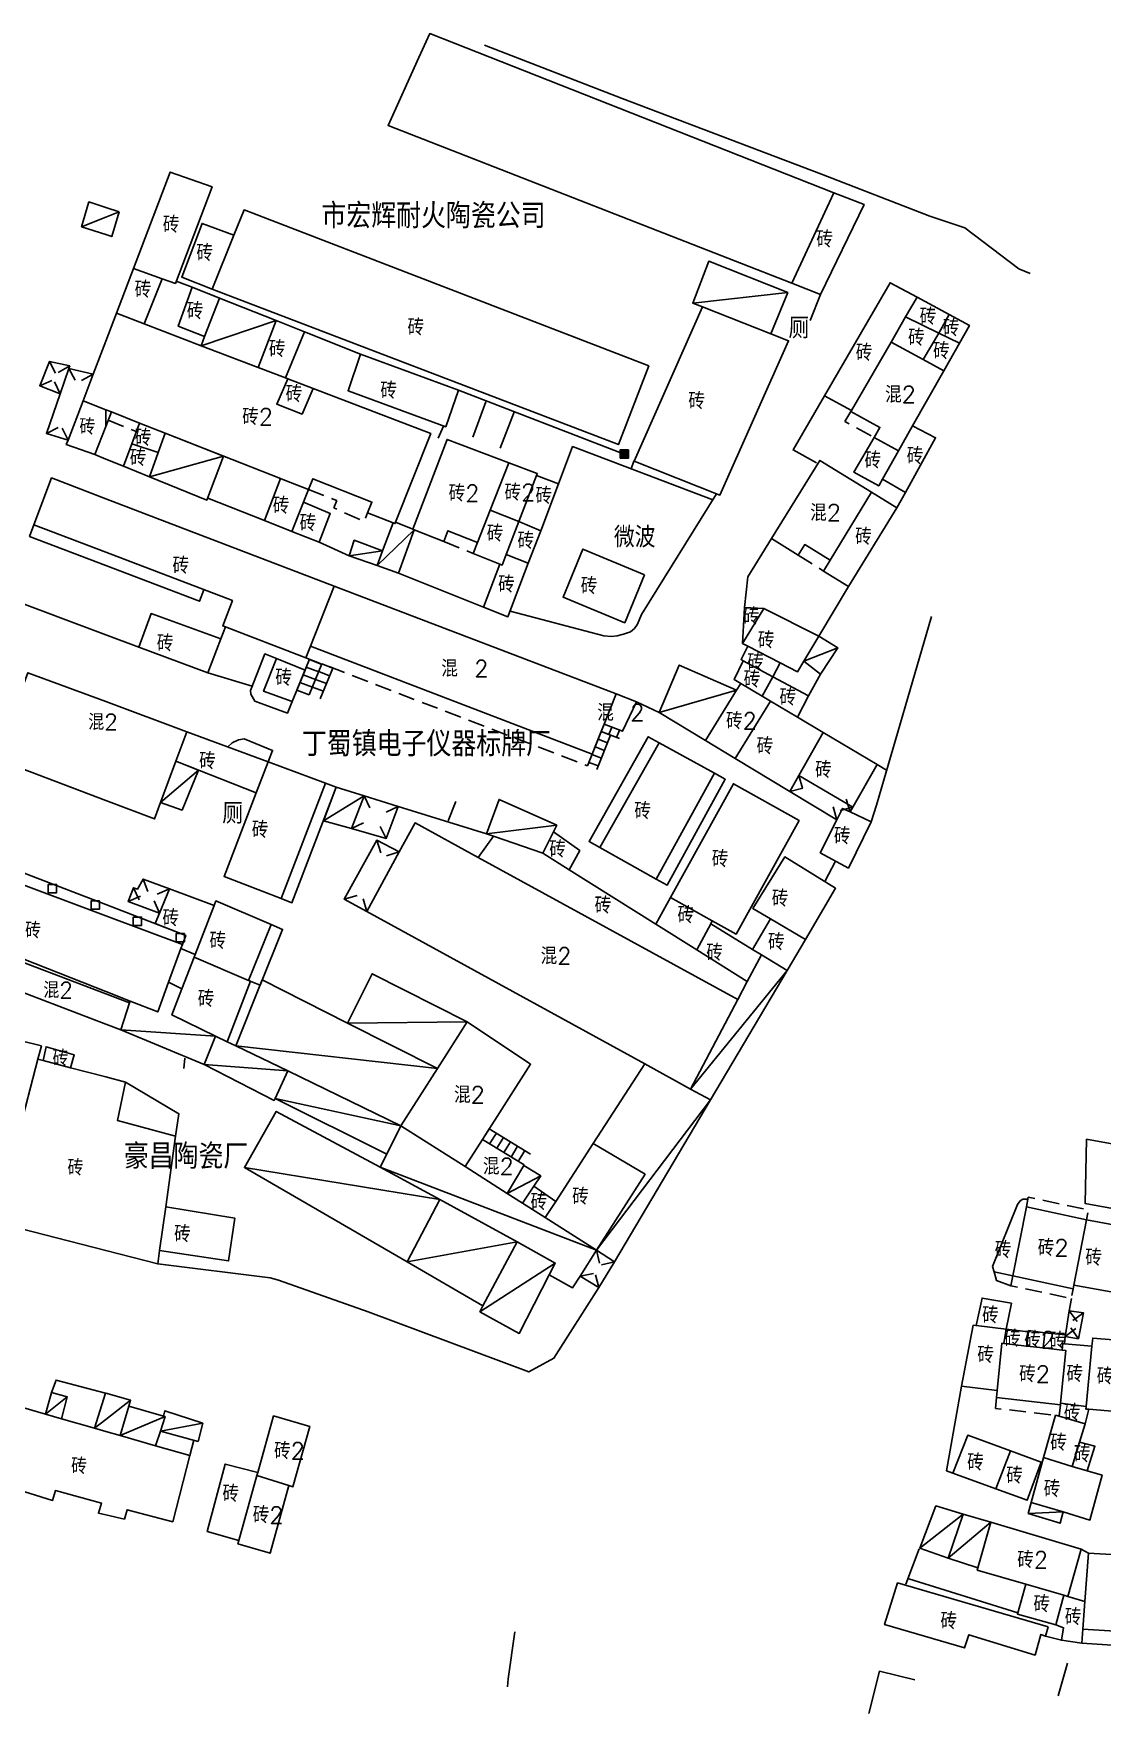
# Model space of a CAD drawing. Header units: millimetres. Extents: x 51 to 1261, y 60 to 1114.
# Drawn here: x 358.4 to 487.1, y 741.6 to 944 of the extents above; entities that cross this region are included whole.
import ezdxf

# ---------------------------------------------------------------- set-up
doc = ezdxf.new("R2010")
doc.units = ezdxf.units.MM
doc.linetypes.add('X5', pattern=[3, 2, -1])
doc.layers.add('JMD', color=6, linetype='Continuous')
doc.layers.get('0').off()
doc.styles.add('HZ', font='rs.shx', dxfattribs={"width": 0.8, "bigfont": 'hztxt.shx'})
doc.linetypes.add('443', pattern='A,9.4,[169,AAA.SHX,S=1,R=0,X=0,Y=0.15],0.6', length=10)
doc.linetypes.add('445', pattern='A,8,-0.5,[147,AAA.SHX,S=1,R=0,X=0,Y=0],-1.5', length=10)

# ---------------------------------------------------------------- blocks, each defined once
blk = doc.blocks.new('*U16')
at = {"linetype": 'Continuous'}
for points in [[(0, 0), (0.5, 0.5), (-0.5, 0.5)], [(0, 0), (-0.5, 0.5), (-0.5, -0.5)], [(0, 0), (-0.5, -0.5), (0.5, -0.5)], [(0, 0), (0.5, -0.5), (0.5, 0.5)]]:
    blk.add_solid(points, dxfattribs=at)
blk = doc.blocks.new('gc002')
blk.add_lwpolyline([(-0.5, -0.5), (0.5, -0.5), (0.5, 0.5), (-0.5, 0.5), (-0.5, -0.5)])
at = {"linetype": 'Continuous'}
blk.add_blockref('*U16', (0, 0), dxfattribs=at)
blk = doc.blocks.new('gc291')
blk.add_lwpolyline([(-0.5, -0.5), (0.5, -0.5), (0.5, 0.5), (-0.5, 0.5), (-0.5, -0.5)])

msp = doc.modelspace()

# ---------------------------------------------------------------- linework, layer by layer
at = {"layer": 'JMD', "color": 6, "linetype": 'Continuous', "flags": 128}
for points in [[(454.78, 924.84), (449.75, 913.92), (401.09, 932.94), (404.82, 941.15), (406.12, 944.01)], [(373.89, 914.47), (370.42, 915.7), (374.85, 927.32), (379.9, 925.53), (375.48, 913.91)], [(368.7, 922.54), (367.81, 919.54), (367.08, 919.78), (364.18, 920.73), (365.07, 923.72), (367.08, 923.07)], [(449.75, 913.92), (454.78, 924.84), (458.44, 923.4), (453.18, 912.58)], [(379.92, 913.23), (382.53, 919.7), (383.76, 922.77), (432.5, 903.96), (428.85, 894.48)], [(382.53, 919.7), (379.92, 913.23), (376.24, 914.64), (378.69, 921.13)], [(373.89, 914.47), (371.73, 909.02), (368.37, 910.31), (370.42, 915.7)], [(447.22, 907.82), (438.96, 911.08), (437.8, 911.53), (439.73, 916.58), (449.23, 912.8)], [(380.8, 912.12), (379, 907.49), (375.83, 908.75), (377.48, 913.44)], [(464.82, 912.24), (463.44, 909.86), (461.68, 906.84), (456.9, 898.6), (453.66, 900.36), (461.57, 913.98)], [(387.63, 909.42), (385.45, 903.77), (378.58, 906.4), (379, 907.49), (380.8, 912.12)], [(447.22, 907.82), (449.33, 906.99), (441.07, 888.4), (430.72, 892.47), (438.96, 911.08)], [(468.7, 910.14), (467.42, 907.92), (463.44, 909.86), (464.82, 912.24)], [(371.73, 909.02), (378.58, 906.4), (385.45, 903.77), (388.73, 902.51), (389.01, 902.41), (387.69, 899.35), (390.73, 898.15), (392.06, 901.24), (406.23, 895.81), (402, 885.11), (401.94, 884.95), (401.72, 885.04), (398.63, 886.25), (399.15, 887.55), (392.02, 890.36), (391.5, 889.07), (388.64, 890.19), (388.15, 890.38), (374.25, 895.85), (371.14, 897.08), (367.77, 898.41), (367.08, 898.68), (364.35, 899.76), (365.56, 902.95), (367.08, 906.94), (368.37, 910.31)], [(388.73, 902.51), (385.45, 903.77), (387.63, 909.42), (391.02, 908.08)], [(467.42, 907.92), (465.57, 904.72), (461.68, 906.84), (463.44, 909.86)], [(469.93, 906.71), (467.42, 907.92), (468.7, 910.14), (471.13, 908.84)], [(469.93, 906.71), (468.04, 903.37), (465.57, 904.72), (467.42, 907.92)], [(409.56, 901.03), (408.05, 896.63), (396.28, 900.97), (397.79, 905.38)], [(465.57, 904.72), (468.04, 903.37), (464.28, 896.72), (462.59, 893.73), (459.63, 895.34), (460.34, 896.55), (456.82, 898.47), (456.9, 898.6), (461.68, 906.84)], [(392.06, 901.24), (390.73, 898.15), (387.69, 899.35), (389.01, 902.41)], [(367.08, 898.68), (367.08, 896.64), (365.77, 893.27), (362.34, 894.49), (362.55, 895.03), (364.35, 899.76)], [(367.77, 898.41), (367.08, 896.64), (367.08, 898.68)], [(374.25, 895.85), (373.4, 893.52), (370.23, 894.58), (371.14, 897.08)], [(372.34, 890.6), (373.4, 893.52), (374.25, 895.85), (381.26, 893.1), (379.28, 887.78)], [(415.66, 892.27), (413.41, 886.58), (411.86, 882.66), (408.3, 884.09), (407.8, 882.78), (404.25, 884.2), (404.09, 884.27), (408.2, 895.11)], [(462.59, 893.73), (460.65, 890.3), (460.2, 889.5), (457.2, 891.15), (459.63, 895.34)], [(460.65, 890.3), (462.59, 893.73), (464.28, 896.72), (467.05, 895.3), (463.41, 888.69)], [(373.4, 893.52), (372.34, 890.6), (369.24, 891.86), (370.23, 894.58)], [(418.97, 890.74), (416.83, 885.19), (413.41, 886.58), (415.66, 892.27), (419.07, 890.98)], [(459.31, 888.75), (454.33, 880.53), (451.28, 882.42), (450.49, 881.15), (447.27, 883.16), (453.12, 892.58)], [(394.61, 877.4), (391.74, 870.18), (391.19, 868.79), (381.19, 872.62), (382.35, 875.68), (367.08, 881.52), (358.44, 884.82), (360.56, 890.47), (367.08, 887.96)], [(388.64, 890.19), (391.5, 889.06), (389.51, 884.02), (386.21, 885.32), (388.15, 890.38)], [(419.48, 884.1), (416.83, 885.19), (418.97, 890.74), (421.63, 889.73)], [(389.51, 884.02), (390.9, 887.53), (394.13, 886.18), (392.8, 882.72)], [(454.33, 880.53), (459.31, 888.75), (462.38, 886.84), (456.57, 877.37), (453.56, 879.24)], [(404.09, 884.27), (404.25, 884.2), (402.34, 878.98), (399.77, 879.89), (400.44, 881.67), (401.72, 885.04), (401.94, 884.95), (402, 885.11)], [(416.83, 885.19), (415.31, 881.24), (414.82, 879.96), (414.56, 880.06), (411.35, 881.35), (411.86, 882.66), (413.41, 886.58)], [(419.48, 884.1), (417.99, 880.19), (415.31, 881.24), (416.83, 885.19)], [(400.44, 881.67), (399.77, 879.89), (396.42, 881.09), (397.02, 882.95)], [(417.99, 880.19), (415.53, 873.72), (412.61, 874.88), (414.56, 880.06), (414.82, 879.96), (415.31, 881.24)], [(431.98, 878.8), (429.61, 873.01), (422.17, 876.1), (424.54, 881.89)], [(428.56, 864.42), (427.11, 860.77), (425.68, 857.16), (391.74, 870.18), (394.61, 877.4)], [(446.36, 874.72), (443.8, 870.51), (444.04, 874.84)], [(453, 871.37), (451.18, 868.36), (450.41, 867.08), (448.33, 868.16), (444.43, 870.18), (443.8, 870.51), (446.36, 874.72)], [(380.95, 871.07), (379.39, 866.97), (371.07, 870.05), (372.56, 874.1)], [(451.18, 868.36), (453, 871.37), (455.26, 869.99), (453.2, 866.8)], [(391.1, 867.3), (389.54, 863.51), (386.11, 864.75), (387.66, 868.69)], [(448.33, 868.16), (447.43, 866.5), (443.86, 868.42), (443.61, 868.56), (444.43, 870.18)], [(376.86, 859.87), (375.54, 856.31), (373.7, 851.33), (372.97, 849.36), (367.08, 851.59), (353.86, 856.59), (354.28, 857.73), (354.92, 859.46), (357.7, 866.98), (367.08, 863.5)], [(443.08, 864.88), (439.33, 858.82), (433.75, 862.19), (436.18, 867.91)], [(447.43, 866.5), (446.16, 864.16), (443.58, 865.69), (442.77, 866.18), (443.86, 868.42)], [(446.16, 864.16), (447.18, 863.55), (442.9, 856.66), (439.33, 858.82), (443.08, 864.88), (443.58, 865.69)], [(450.4, 861.63), (447.18, 863.55), (446.16, 864.16), (447.43, 866.5), (451.72, 864.2)], [(427.11, 860.77), (428.56, 864.42), (431.01, 863.48), (429.34, 859.92)], [(450.4, 861.63), (453.49, 859.79), (450.59, 854.59), (449.51, 852.67), (442.9, 856.66), (447.18, 863.55)], [(386.65, 856.24), (385.22, 852.51), (375.54, 856.31), (376.86, 859.87)], [(440.4, 854.88), (433.39, 842.09), (426.62, 845.91), (433.74, 858.53)], [(457.09, 850.79), (450.59, 854.59), (453.49, 859.79), (460.02, 855.91)], [(373.7, 851.33), (375.54, 856.31), (378.25, 855.22), (376.28, 850.43)], [(385.22, 852.51), (386.65, 856.24), (393.55, 853.68), (388.2, 839.77), (381.34, 842.44)], [(398.21, 852.13), (396.69, 848.19), (393.31, 849.15), (394.86, 853.17)], [(440.15, 837.08), (435.11, 839.91), (442.69, 853.61), (450.6, 849.16), (443.02, 835.46)], [(419.72, 845.23), (413.78, 847.28), (412.95, 847.57), (414.46, 851.72), (421.42, 848.59)], [(456.76, 850.2), (459.28, 849.03), (456.55, 843.44), (453.15, 845.28), (455.16, 849.26), (455.85, 850.63)], [(411.95, 844.72), (443.22, 827.58), (437.52, 816.81), (432.02, 819.83), (398.53, 838.2), (402.44, 845.4), (404.34, 848.89)], [(419.72, 845.23), (422.93, 843.22), (433.33, 836.69), (438.29, 833.57), (444.37, 829.76), (443.22, 827.58), (411.95, 844.72), (413.78, 847.28)], [(422.93, 843.22), (419.75, 845.22), (421.03, 847.79), (424.19, 845.54)], [(376.32, 834.22), (376.14, 833.73), (374.66, 829.69), (373.35, 826.1), (370.03, 827.4), (367.08, 828.57), (342.94, 838.08), (345.41, 845.02), (345.66, 845.71), (367.08, 837.69)], [(451.36, 834.83), (447.18, 837.3), (445.05, 838.56), (448.88, 844.79), (455.01, 841.01)], [(380.14, 838.93), (377.87, 833.04), (376.14, 833.73), (376.32, 834.22), (376.72, 835.32), (373.03, 836.74), (373.55, 838), (374.77, 840.94)], [(384.3, 829.9), (377.74, 832.71), (377.87, 833.04), (380.14, 838.93), (380.35, 839.47), (387, 836.63)], [(440.15, 837.08), (439.96, 836.73), (438.29, 833.57), (433.33, 836.69), (435.11, 839.91)], [(445, 833.64), (446.08, 832.98), (444.37, 829.76), (438.29, 833.57), (439.96, 836.73)], [(451.36, 834.83), (449.15, 831.1), (446.08, 832.98), (445, 833.64), (447.18, 837.3)], [(369.97, 827.21), (368.9, 823.95), (367.08, 824.64), (351.95, 830.4), (353.11, 833.59), (367.08, 828.3)], [(384.3, 829.9), (384.53, 829.8), (381.73, 822.5), (380.31, 823.19), (375.05, 825.73), (376.27, 828.9), (377.74, 832.71)], [(449.15, 831.1), (439.92, 815.5), (437.52, 816.81), (443.22, 827.58), (444.37, 829.76), (446.08, 832.98)], [(410.61, 824.89), (407.04, 819.28), (396.19, 824.76), (399.2, 830.71)], [(376.27, 828.9), (375.05, 825.73), (380.31, 823.19), (378.93, 819.75), (368.9, 823.95), (369.97, 827.21), (370.03, 827.4), (373.35, 826.1), (374.66, 829.69)], [(396.19, 824.76), (407.04, 819.28), (402.65, 812.39), (389.02, 818.98), (382.76, 822), (385.94, 829.95)], [(358.92, 820.41), (356.52, 811.24), (338.93, 815.93), (339.21, 816.89), (340.24, 820.59), (341.08, 823.59), (341.85, 826.31), (359.35, 822.02)], [(412.47, 810.71), (410.39, 807.45), (402.65, 812.39), (407.04, 819.28), (410.61, 824.89), (418.26, 819.79)], [(381.73, 822.5), (382.76, 822), (389.02, 818.98), (387.49, 815.68), (387.37, 815.44), (378.93, 819.75), (380.31, 823.19)], [(359.57, 820.24), (362.86, 819.37), (367.08, 818.26), (369.45, 817.64), (368.51, 813), (375.51, 811.13), (374.32, 802.61), (373.58, 797.35), (373.35, 795.72), (367.08, 797.33), (353.77, 800.77), (356.52, 811.24), (358.92, 820.41)], [(362.86, 819.37), (359.57, 820.24), (359.9, 821.9), (363.29, 820.93)], [(402.65, 812.39), (400.93, 808.94), (387.49, 815.68), (389.02, 818.98)], [(437.52, 816.81), (439.92, 815.5), (428.38, 795.98), (426.21, 797.37), (432.06, 806.53), (425.81, 810.24), (432.02, 819.83)], [(400.15, 807.38), (407.35, 803.51), (403.4, 795.96), (383.8, 807.33), (387.62, 814.11)], [(410.39, 807.45), (415.44, 804.23), (417.28, 803.06), (420.03, 801.31), (426.21, 797.37), (424.22, 794.25), (423.33, 792.85), (420.51, 794.41), (421.24, 795.83), (416.63, 798.38), (407.35, 803.51), (400.15, 807.38), (400.93, 808.94), (402.65, 812.39)], [(417.43, 807.58), (415.44, 804.23), (410.39, 807.45), (412.47, 810.71), (417.48, 807.67)], [(426.21, 797.37), (420.03, 801.31), (421.3, 803.27), (425.81, 810.24), (432.06, 806.53)], [(494.71, 809.05), (494.54, 801.3), (485.07, 803.01), (485.23, 810.76)], [(418.66, 805.1), (417.28, 803.06), (415.44, 804.23), (417.43, 807.58), (419.49, 806.33)], [(421.3, 803.27), (420.03, 801.31), (417.28, 803.06), (418.66, 805.1)], [(373.58, 797.35), (374.32, 802.61), (382.63, 801.26), (381.88, 796.08)], [(416.63, 798.38), (412.52, 790.66), (403.4, 795.96), (407.35, 803.51)], [(477.98, 802.59), (476.36, 794.28), (474.1, 794.76), (473.92, 795.42), (476.92, 802.87), (477.24, 803.33), (477.54, 803.52), (477.83, 803.55), (478.16, 803.55)], [(485.24, 801.05), (483.71, 793.16), (483.63, 792.74), (476.36, 794.28), (477.98, 802.59)], [(491.93, 799.54), (490.9, 794.1), (490.5, 791.95), (490.2, 792), (483.71, 793.16), (485.24, 801.05), (491.97, 799.79)], [(420.51, 794.41), (416.9, 787.35), (412.15, 789.96), (412.52, 790.66), (416.63, 798.38), (421.24, 795.83)], [(475.53, 787.88), (471.93, 788.29), (472.64, 791.62), (476.18, 790.99)], [(471.93, 788.29), (475.53, 787.88), (475.27, 786.15), (475.04, 786.18), (474.47, 780.47), (470.18, 780.99), (471.56, 788.34)], [(478.24, 787.56), (478.05, 785.83), (475.27, 786.15), (475.53, 787.88)], [(480.2, 787.42), (480, 785.6), (478.05, 785.83), (478.24, 787.56), (478.25, 787.69)], [(475.27, 786.15), (478.05, 785.83), (480, 785.6), (482.3, 785.34), (482.74, 785.29), (482.1, 778.95), (482.08, 778.73), (474.38, 779.62), (474.47, 780.47), (475.04, 786.18)], [(482.68, 787.18), (482.66, 786.97), (482.58, 786.11), (482.38, 786.13), (482.3, 785.34), (480, 785.6), (480.2, 787.42)], [(482.58, 786.11), (485.88, 785.81), (485.18, 778.53), (482.1, 778.95), (482.74, 785.29), (482.3, 785.34), (482.38, 786.13)], [(485.51, 778.21), (485.16, 778.24), (485.18, 778.53), (485.88, 785.81), (485.97, 786.79), (493.32, 786.17), (492.5, 777.62)], [(361.74, 777.07), (359.82, 777.62), (360.54, 780.23), (362.43, 779.72)], [(369.87, 778.59), (368.83, 775.04), (367.08, 775.54), (365.73, 775.93), (367.05, 780.16), (367.08, 780.15), (370.08, 779.29)], [(359.82, 777.62), (361.74, 777.07), (365.73, 775.93), (367.08, 775.54), (368.83, 775.04), (373.1, 773.81), (377.2, 772.63), (375.15, 764.66), (369.67, 766.09), (369.34, 764.98), (367.08, 765.49), (366.21, 765.68), (366.57, 766.91), (361.02, 768.41), (360.68, 767.22), (353.84, 769.36), (356.52, 778.57)], [(374.06, 777.39), (374.24, 777.34), (373.68, 775.59), (373.1, 773.81), (368.83, 775.04), (369.87, 778.59)], [(373.68, 775.59), (374.24, 777.34), (374.06, 777.39), (374.21, 778.04), (378.78, 776.53), (378.21, 774.34)], [(481.94, 777.36), (485.08, 776.46), (484.4, 774.26), (483.51, 771.33), (480.05, 772.38), (481.5, 777.49)], [(485.18, 778.53), (485.16, 778.24), (485.51, 778.21), (485.08, 776.46), (481.94, 777.36), (482.08, 778.73), (482.1, 778.95)], [(389.16, 769.03), (385.3, 770.23), (385.41, 770.6), (387.3, 777.41), (391.68, 776.15), (389.63, 768.88)], [(476.08, 773.19), (474.29, 768.62), (469.12, 770.5), (470.92, 775.08)], [(485.3, 770.79), (483.51, 771.33), (484.4, 774.26), (486.24, 773.76)], [(385.41, 770.6), (385.3, 770.23), (383.13, 762.41), (379.31, 763.46), (381.48, 771.6)], [(474.29, 768.62), (476.08, 773.19), (479.78, 771.84), (478.06, 767.24)], [(483.51, 771.33), (485.3, 770.79), (487.1, 770.25), (485.63, 764.86), (482.41, 765.83), (478.58, 766.99), (480.05, 772.38)], [(389.16, 769.03), (386.88, 760.86), (383.01, 762.01), (383.13, 762.41), (385.3, 770.23)], [(470.38, 765.58), (468.57, 760.27), (465.15, 761.46), (467.08, 766.57)], [(473.71, 764.59), (472.14, 759.11), (468.57, 760.27), (470.38, 765.58)], [(482.41, 765.83), (482.04, 764.48), (478.21, 765.64), (478.58, 766.99)], [(482.98, 755.66), (482.51, 755.79), (477.93, 757.12), (472.06, 758.82), (472.14, 759.11), (473.71, 764.59), (484.59, 761.33)], [(495.82, 751.03), (484.78, 751.71), (485.03, 755.06), (485.47, 760.88), (496.52, 760.21)], [(480.59, 751.99), (480.28, 750.86), (479.74, 751.08), (479.03, 748.58), (471.04, 751.04), (470.53, 749.44), (460.91, 752.26), (462.47, 757.29)], [(482.51, 755.79), (481.55, 752.24), (476.91, 753.51), (477.93, 757.12)], [(482.98, 755.66), (485.03, 755.06), (484.78, 751.71), (484.67, 750.03), (482.2, 750.37), (482.47, 751.88), (481.55, 752.24), (482.51, 755.79)], [(495.82, 751.03), (495.69, 749.3), (484.67, 750.03), (484.78, 751.71)]]:
    msp.add_lwpolyline(points, close=True, dxfattribs=at)
at = {"layer": 'JMD', "color": 6, "linetype": '443', "flags": 128}
for points in [[(478.42, 915.11), (477.07, 915.65), (470.56, 920.59), (466.35, 921.99), (453.3, 927.08), (429.29, 936.2), (412.73, 942.63)], [(377.48, 913.44), (375.58, 914.19)], [(451.94, 909.42), (453.18, 912.58)], [(397.79, 905.38), (391.02, 908.08)], [(429.55, 893.33), (409.56, 901.03)], [(411.29, 895.36), (412.86, 899.65)], [(453.66, 900.36), (449.88, 893.83), (452.69, 892.26)], [(416.31, 898.49), (414.59, 894.06)], [(407.77, 896.71), (407.15, 895.25)], [(365.77, 893.27), (367.08, 892.73)], [(440.21, 887.83), (423.32, 894.24), (421.63, 889.73)], [(367.08, 892.73), (369.24, 891.86)], [(367.08, 892.73), (369.24, 891.86)], [(430.36, 891.57), (430.71, 892.47)], [(379.37, 888.01), (386.21, 885.32)], [(415.8, 874.41), (427.09, 871.42), (428, 871.34), (428.71, 871.42), (429.44, 871.61), (430.3, 871.93), (430.79, 872.33), (431.16, 872.85), (431.62, 874.01), (440.67, 888.56)], [(462.38, 886.84), (463.41, 888.69)], [(392.8, 882.72), (396.42, 881.09)], [(447.27, 883.16), (444.42, 878.54), (444.04, 874.84)], [(402.34, 878.98), (412.61, 874.88)], [(453, 871.37), (456.57, 877.37)], [(355.01, 876.09), (367.08, 871.55)], [(459.28, 849.03), (459.92, 851), (466.56, 873.76)], [(367.08, 871.55), (371.07, 870.05)], [(367.08, 871.55), (371.07, 870.05)], [(380.95, 871.07), (381.5, 872.5)], [(379.39, 866.97), (384.74, 865.36)], [(451.72, 864.2), (453.2, 866.8)], [(433.75, 862.19), (431.01, 863.48)], [(461.15, 855.23), (460.02, 855.91)], [(412.95, 847.57), (402.3, 850.87)], [(409.25, 851.46), (408.33, 849.13)], [(453.71, 841.82), (455, 844.28)], [(376.48, 819.3), (376.62, 820.52)], [(375.51, 811.13), (375.89, 813.83), (369.45, 817.64)], [(373.35, 795.72), (386.91, 794.07), (387.88, 793.75), (398.71, 789.94), (418.05, 782.72), (421.08, 784.36), (426.47, 792.88)], [(483.15, 790.06), (483.4, 791.56)], [(367.05, 780.16), (361.11, 781.72), (360.54, 780.23)], [(470.18, 780.99), (468.37, 770.77), (469.12, 770.5)], [(377.2, 772.63), (377.68, 774.49)], [(465.08, 761.39), (463.46, 757.12)], [(485.47, 760.88), (484.59, 761.33)], [(463.84, 757.77), (476.95, 753.68)], [(416.37, 751.4), (415.56, 745.74), (415.47, 744.75)], [(480.28, 750.86), (482.2, 750.37)], [(481.82, 743.66), (482.95, 747.61)]]:
    msp.add_lwpolyline(points, dxfattribs=at)
at = {"layer": 'JMD', "color": 6}
for points in [[(367.08, 921.89), (364.18, 920.73)], [(367.08, 921.89), (364.18, 920.73)], [(368.7, 922.54), (367.08, 921.89)], [(449.23, 912.8), (437.8, 911.53)], [(387.63, 909.42), (378.58, 906.4)], [(381.26, 893.1), (372.34, 890.6)], [(358.44, 884.82), (357.92, 883.42), (367.08, 879.91)], [(404.25, 884.2), (399.77, 879.89)], [(400.44, 881.67), (396.42, 881.09)], [(367.08, 879.91), (378.38, 875.59), (378.92, 876.99)], [(367.08, 879.91), (378.38, 875.59), (378.92, 876.99)], [(387.66, 868.69), (386.27, 869.25), (384.62, 865.06), (384.51, 864.84), (384.57, 864.41), (385.03, 863.55), (388.97, 862.12), (389.54, 863.51)], [(455.26, 869.99), (451.18, 868.36)], [(443.08, 864.88), (433.75, 862.19)], [(386.65, 856.24), (387.18, 857.61), (383.76, 859), (383.08, 858.89), (382.3, 858.54), (381.79, 858.04)], [(433.74, 858.53), (432.43, 859.26), (425.31, 846.64), (426.62, 845.91)], [(378.25, 855.22), (373.7, 851.33)], [(433.39, 842.09), (434.7, 841.36), (441.72, 854.15), (440.4, 854.88)], [(388.2, 839.77), (389.51, 839.26), (394.86, 853.17), (393.55, 853.68)], [(398.21, 852.13), (393.31, 849.15)], [(421.42, 848.59), (412.95, 847.57)], [(367.08, 839.03), (346.15, 847.09), (345.66, 845.71)], [(376.32, 834.22), (376.72, 835.32), (367.08, 839.03)], [(376.32, 834.22), (376.72, 835.32), (367.08, 839.03)], [(384.3, 829.9), (385.68, 829.31), (388.38, 836.04), (387, 836.63)], [(449.15, 831.1), (437.52, 816.81)], [(410.61, 824.89), (396.19, 824.76)], [(380.31, 823.19), (368.9, 823.95)], [(407.04, 819.28), (382.76, 822)], [(389.02, 818.98), (378.93, 819.75)], [(402.65, 812.39), (387.49, 815.68)], [(439.92, 815.5), (426.21, 797.37)], [(407.35, 803.51), (383.8, 807.33)], [(426.21, 797.37), (400.15, 807.38)], [(419.49, 806.33), (415.44, 804.23)], [(416.63, 798.38), (403.4, 795.96)], [(421.24, 795.83), (412.15, 789.96)], [(474.1, 794.76), (474.38, 793.72), (476.13, 793.1)], [(362.43, 779.72), (359.82, 777.62)], [(370.08, 779.29), (367.08, 776.97)], [(370.08, 779.29), (367.08, 776.97)], [(367.08, 776.97), (365.73, 775.93)], [(374.24, 777.34), (368.83, 775.04)], [(378.78, 776.53), (373.68, 775.59)], [(470.38, 765.58), (465.15, 761.46)], [(482.41, 765.83), (478.21, 765.64)], [(473.71, 764.59), (468.57, 760.27)]]:
    msp.add_lwpolyline(points, dxfattribs=at)
at = {"layer": 'JMD', "color": 6, "linetype": 'Continuous', "flags": 128}
for points in [[(362.65, 903.63), (361.6, 900.58), (359.14, 901.56), (360.3, 904.5), (362.76, 903.95), (362.65, 903.63)], [(365.56, 902.95), (364.35, 899.76), (362.55, 895.03), (359.95, 895.8), (361.6, 900.58), (362.65, 903.63), (365.56, 902.95)], [(360.3, 904.5), (361.05, 903.09)], [(362.76, 903.95), (361.36, 903.17)], [(362.65, 903.63), (363.42, 902.23)], [(359.14, 901.56), (360.61, 902.19)], [(361.6, 900.58), (360.93, 902.03)], [(365.56, 902.95), (364.15, 902.2)], [(359.95, 895.8), (361.37, 896.54)], [(362.55, 895.03), (361.84, 896.47)], [(391.64, 868.61), (390.1, 864.86)], [(391.62, 868.56), (393.11, 867.99)], [(390.86, 866.71), (392.36, 866.15)], [(391.24, 867.64), (392.74, 867.07)], [(393.13, 868.04), (391.6, 864.32)], [(394.06, 866.61), (392.75, 867.11)], [(392.92, 863.85), (394.44, 867.54)], [(394.44, 867.54), (393.13, 868.04)], [(390.1, 864.86), (391.6, 864.32)], [(390.48, 865.79), (391.98, 865.24)], [(393.3, 864.76), (391.98, 865.24)], [(393.68, 865.69), (392.37, 866.18)], [(427.11, 860.77), (426.76, 859.9)], [(429.34, 859.92), (427.11, 860.77)], [(425.12, 855.76), (426.76, 859.9)], [(427.9, 859.46), (426.26, 855.33)], [(426.39, 858.97), (427.54, 858.53)], [(426.76, 859.9), (428.99, 859.04)], [(426.76, 859.9), (427.9, 859.46)], [(428.04, 860.41), (427.7, 859.54)], [(428.98, 860.06), (428.63, 859.18)], [(425.66, 857.11), (426.8, 856.67)], [(426.03, 858.04), (427.17, 857.6)], [(425.29, 856.18), (426.43, 855.74)], [(457.09, 850.79), (456.76, 850.2), (455.85, 850.63), (455.16, 849.26), (449.51, 852.67), (450.59, 854.59), (457.09, 850.79)], [(450.59, 854.59), (451.01, 853.05)], [(449.51, 852.67), (451.06, 853.08)], [(396.69, 848.19), (398.21, 852.13), (402.3, 850.87), (400.87, 847.01), (396.69, 848.19)], [(398.21, 852.13), (398.91, 850.7)], [(402.3, 850.87), (400.86, 850.16)], [(455.16, 849.26), (454.72, 850.8)], [(457.09, 850.79), (455.55, 850.38)], [(456.76, 850.2), (456.27, 851.73)], [(396.69, 848.19), (398.13, 848.91)], [(400.87, 847.01), (400.14, 848.44)], [(402.44, 845.4), (398.53, 838.2), (395.82, 839.68), (399.74, 846.79), (402.44, 845.4)], [(399.74, 846.79), (400.21, 845.26)], [(402.44, 845.4), (400.91, 844.93)], [(374.77, 840.94), (373.55, 838), (369.8, 839.4), (370.45, 841.07), (370.93, 840.91), (371.61, 842.11), (374.77, 840.94)], [(370.45, 841.07), (371.13, 839.62)], [(371.61, 842.11), (372.16, 840.61)], [(374.77, 840.94), (373.3, 840.3)], [(369.8, 839.4), (371.26, 840.05)], [(373.55, 838), (372.91, 839.47)], [(395.82, 839.68), (397.36, 840.13)], [(398.53, 838.2), (398.08, 839.73)], [(413.28, 811.99), (412.47, 810.71)], [(418.25, 808.97), (413.28, 811.99)], [(412.47, 810.71), (417.48, 807.67)], [(414.14, 811.47), (413.33, 810.19)], [(414.99, 810.95), (414.19, 809.66)], [(415.84, 810.43), (415.05, 809.14)], [(416.7, 809.91), (415.92, 808.61)], [(417.55, 809.39), (416.78, 808.09)], [(428.38, 795.98), (426.47, 792.88), (424.22, 794.25), (426.21, 797.37), (428.38, 795.98)], [(426.21, 797.37), (426.57, 795.81)], [(428.38, 795.98), (426.82, 795.62)], [(424.22, 794.25), (425.83, 794.59)], [(426.47, 792.88), (426.1, 794.43)], [(482.66, 786.97), (482.68, 787.18), (483.15, 790.06), (484.87, 789.82), (484.25, 786.71), (482.66, 786.97)], [(483.15, 790.06), (484.1, 788.77)], [(484.87, 789.82), (483.56, 788.89)], [(482.66, 786.97), (483.93, 787.94)], [(484.25, 786.71), (483.33, 788.02)]]:
    msp.add_lwpolyline(points, dxfattribs=at)
at = {"layer": 'JMD', "color": 6, "linetype": 'X5', "flags": 128}
for points in [[(367.38, 897.41), (370.77, 896.07)], [(456.82, 898.47), (456.12, 897.26), (459.63, 895.34)], [(391.51, 889.07), (394.91, 887.72), (394.57, 886.84), (398.22, 885.22), (398.63, 886.25)], [(407.8, 882.78), (411.35, 881.35)], [(450.49, 881.15), (453.56, 879.24)], [(391.19, 868.79), (425.12, 855.76), (425.68, 857.16)], [(477.98, 802.59), (478.2, 803.77), (485.47, 802.23), (485.24, 801.05)], [(476.36, 794.28), (476.13, 793.1), (483.4, 791.56), (483.63, 792.74)], [(474.38, 779.62), (474.26, 778.32), (481.95, 777.43), (482.08, 778.73)]]:
    msp.add_lwpolyline(points, dxfattribs=at)
at = {"layer": 'JMD', "color": 6, "linetype": '445', "flags": 128}
msp.add_lwpolyline([(459, 741.55), (460.29, 746.63), (464.53, 745.61)], dxfattribs=at)

# ---------------------------------------------------------------- block references
at = {"layer": 'JMD', "color": 6}
for name, p in [('gc002', (429.55, 893.33)), ('gc291', (360.66, 840.97)), ('gc291', (365.82, 838.98)), ('gc291', (370.9, 837.03)), ('gc291', (376.07, 835.04))]:
    msp.add_blockref(name, p, dxfattribs=at)

# ---------------------------------------------------------------- texts
at = {"layer": 'JMD', "color": 6, "style": 'HZ'}
for s, height, p in [('市宏辉耐火陶瓷公司', 3, (393.07, 920.55)), ('砖', 2, (373.97, 919.99)), ('砖', 2, (452.68, 918.23)), ('砖', 2, (378, 916.59)), ('砖', 2, (370.57, 912.17)), ('砖', 2, (376.85, 909.58)), ('砖', 2, (465.13, 908.92)), ('砖', 2, (403.44, 907.63)), ('厕', 2.5, (449.32, 907.27)), ('砖', 2, (467.91, 907.54)), ('砖', 2, (386.74, 905.01)), ('砖', 2, (463.73, 906.38)), ('砖', 2, (457.43, 904.57)), ('砖', 2, (466.74, 904.77)), ('砖', 2, (388.76, 899.58)), ('砖', 2, (400.16, 900)), ('砖', 2, (437.26, 898.74)), ('混2', 2, (460.96, 899.52)), ('砖2', 2, (383.52, 896.83)), ('砖', 1.92, (363.91, 895.67)), ('砖', 2, (370.58, 894.31)), ('砖', 2, (369.98, 891.89)), ('砖', 2, (458.49, 891.59)), ('砖', 2, (463.57, 892.11)), ('砖2', 2, (408.39, 887.61)), ('砖2', 2, (415.12, 887.71)), ('砖', 2, (418.84, 887.31)), ('砖', 2, (387.21, 886.13)), ('混2', 2, (451.94, 885.27)), ('砖', 2, (390.44, 884.03)), ('砖', 2, (412.98, 882.77)), ('微波', 2.5, (428.3, 882.08)), ('砖', 2, (416.69, 881.9)), ('砖', 2, (457.36, 882.39)), ('砖', 2, (375.14, 878.91)), ('砖', 2, (414.35, 876.63)), ('砖', 2, (424.3, 876.45)), ('砖', 2, (443.82, 872.79)), ('砖', 2, (373.24, 869.54)), ('砖', 2, (445.64, 869.91)), ('混', 2, (407.5, 866.49)), ('砖', 2, (444.35, 867.26)), ('砖', 2, (387.51, 865.38)), ('2', 2, (411.48, 866.49)), ('砖', 2, (443.93, 865.18)), ('砖', 2, (448.25, 863.02)), ('混', 2, (426.29, 861.18)), ('2', 2, (430.27, 861.18)), ('混2', 1.92, (364.98, 860.08)), ('砖2', 2, (441.8, 860.18)), ('丁蜀镇电子仪器标牌厂', 3, (390.72, 856.9)), ('砖', 2, (445.49, 857.14)), ('砖', 2, (378.33, 855.34)), ('砖', 2, (452.53, 854.28)), ('厕', 2.5, (381.12, 848.78)), ('砖', 2, (430.76, 849.33)), ('砖', 2, (384.68, 847.06)), ('砖', 2, (454.8, 846.3)), ('砖', 2, (420.51, 844.7)), ('砖', 2, (440.09, 843.54)), ('砖', 2, (447.31, 838.78)), ('砖', 2, (373.92, 836.41)), ('砖', 2, (425.98, 837.94)), ('砖', 2, (435.96, 836.78)), ('砖', 1.92, (357.37, 834.97)), ('砖', 2, (379.59, 833.68)), ('砖', 2, (439.42, 832.25)), ('砖', 2, (446.86, 833.54)), ('混2', 2, (419.47, 831.85)), ('混2', 1.92, (359.57, 827.77)), ('砖', 2, (378.17, 826.68)), ('砖', 1.92, (360.68, 819.58)), ('混2', 2, (409.04, 815.12)), ('豪昌陶瓷厂', 3, (369.26, 807.19)), ('砖', 1.92, (362.48, 806.37)), ('混2', 2, (412.52, 806.49)), ('砖', 2, (418.26, 802.21)), ('砖', 2, (423.27, 802.85)), ('砖', 2, (375.32, 798.33)), ('砖', 2, (474.17, 796.42)), ('砖2', 2, (479.35, 796.67)), ('砖', 2, (485.08, 795.49)), ('砖', 2, (472.65, 788.55)), ('砖', 2, (475.29, 785.74)), ('砖2', 2, (477.72, 785.59)), ('砖', 2, (480.73, 785.5)), ('砖', 2, (472.07, 783.78)), ('砖2', 2, (477.11, 781.45)), ('砖', 2, (482.81, 781.48)), ('砖', 2, (486.47, 781.2)), ('砖', 2, (482.49, 776.81)), ('砖2', 2, (387.36, 772.2)), ('砖', 2, (480.86, 773.21)), ('砖', 2, (483.7, 771.81)), ('砖', 1.92, (362.91, 770.41)), ('砖', 2, (470.85, 770.81)), ('砖', 2, (475.55, 769.23)), ('砖', 2, (480.07, 767.62)), ('砖', 2, (381.14, 767.04)), ('砖2', 2, (384.79, 764.46)), ('砖2', 2, (476.88, 759.07)), ('砖', 2, (478.83, 753.73)), ('砖', 2, (467.63, 751.69)), ('砖', 2, (482.62, 752.18))]:
    msp.add_text(s, height=height, dxfattribs=at).set_placement(p)

doc.saveas('drawing.dxf')
